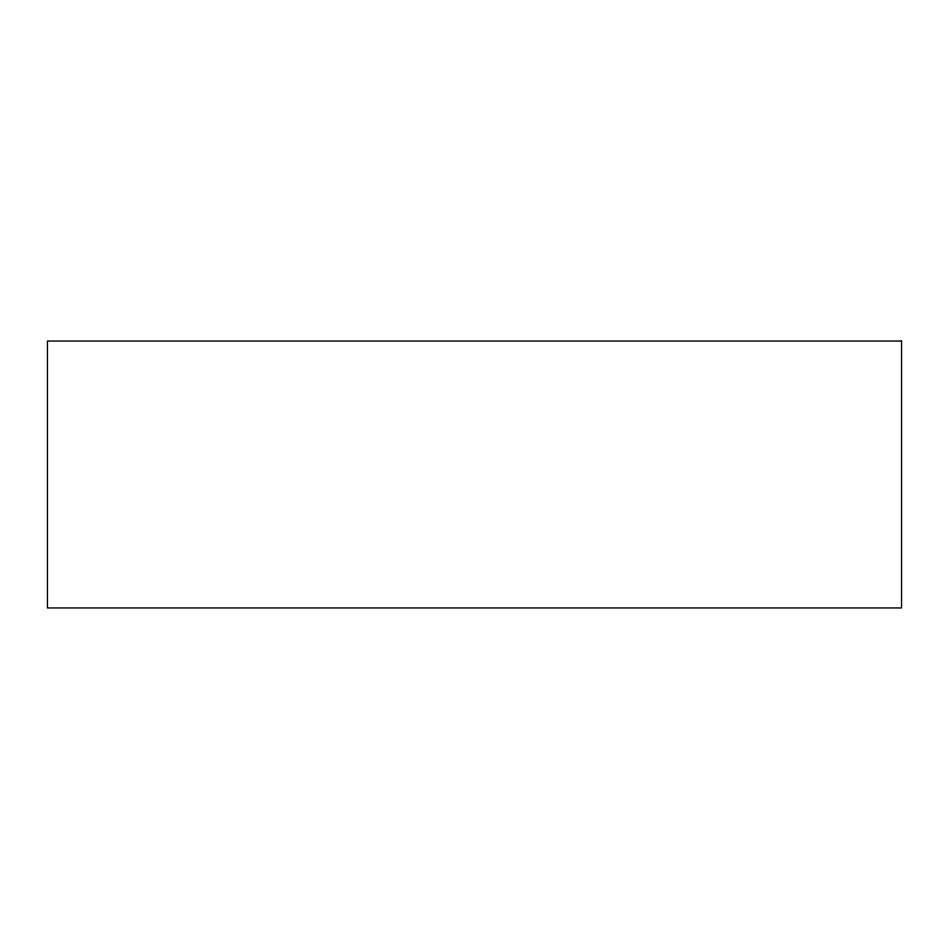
<?xml version="1.0" encoding="UTF-8"?>
<svg xmlns="http://www.w3.org/2000/svg" width="949" height="949" viewBox="0 0 949 949"><rect width="100%" height="100%" fill="white"/><g stroke="black" fill="none" stroke-linecap="round" stroke-linejoin="round"><path stroke-width="1.42" d="M901.55 341.047L47.45 341.047L47.45 607.953L901.55 607.953L901.55 341.047"/></g></svg>
